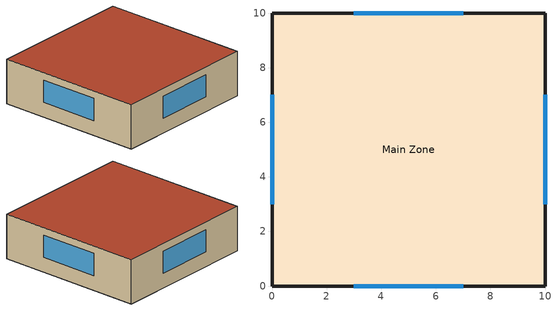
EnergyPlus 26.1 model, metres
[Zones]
Main Zone
 floor ground (Floor Construction): 0,0 10,0 10,10 0,10 z0
 wall outside (External Wall Construction): 10,0 0,0 0,10 10,10 10,0 z0:3
 window (Window Construction): 3,0 7,0 / 7,10 3,10 / 10,3 10,7 / 0,7 0,3 z1:2.5
 roof outside (Roof Construction): 0,0 10,0 10,10 0,10 z3
[Building]
UAE Dubai Baseline: 0, Suburbs, 0.04, 0.4, FullExteriorWithReflections, 25
[Site:Location]
Dubai World Central: 24.896, 55.161, 4, 5
[Site:GroundTemperature:BuildingSurface]
24, 24, 25, 27, 30, 32, 33, 33, 32, 30, 27, 25
[Material]
External Wall Material: MediumRough, 0.2, 1.4, 2200, 900, 0.9, 0.7, 0.7
Roof Material: MediumRough, 0.18, 1.4, 2200, 900, 0.9, 0.7, 0.7
Floor Material: MediumRough, 0.15, 1.4, 2200, 900, 0.9, 0.7, 0.7
[WindowMaterial:SimpleGlazingSystem]
Double Glazing: 2.7, 0.4, 0.3
[Construction]
External Wall Construction: External Wall Material
Roof Construction: Roof Material
Floor Construction: Floor Material
Window Construction: Double Glazing
[Zone]
Main Zone: 0, 0, 0, 0, 1, 1, 3, 300
[People]
Main Zone Occupants: Main Zone, Occupancy Schedule, People, 10, , 0.3, 0.5
[Lights]
Main Zone Lights: Main Zone, Lighting Schedule, LightingLevel, 800, , 0.42, 0.18, 1
[ElectricEquipment]
Main Zone Equipment: Main Zone, Equipment Schedule, EquipmentLevel, 1000, , 0.3, 0, General
[ZoneInfiltration:DesignFlowRate]
Main Zone Infiltration: Main Zone, Infiltration Schedule, Flow/Zone, 0.0003, , , , 0
[ThermostatSetpoint:DualSetpoint]
Main Zone Dual Setpoint: Heating Setpoint Schedule, Cooling Setpoint Schedule
[ZoneControl:Thermostat]
Main Zone Thermostat: Main Zone, Thermostat Control Schedule, DualSetpoint, Main Zone Dual Setpoint
Main Zone PTAC Thermostat: Main Zone PTAC, HVACTemplate-Always 4, Main Zone Dual SP Control
[DesignSpecification:OutdoorAir]
SZ DSOA Main Zone PTAC: Outdoor Air Method=Flow/Person; Outdoor Air Flow per Person {m3/s}=0.00944; Outdoor Air Flow per Zone Floor Area {m3/s-m2}=0; Outdoor Air Flow per Zone {m3/s}=0
[Sizing:Zone]
Main Zone PTAC: Zone Cooling Design Supply Air Temperature Input Method=SupplyAirTemperature; Zone Cooling Design Supply Air Temperature {C}=14; Zone Cooling Design Supply Air Temperature Difference {delta C}=11.11; Zone Heating Design Supply Air Temperature Input Method=SupplyAirTemperature; Zone Heating Design Supply Air Temperature {C}=50; Zone Cooling Design Supply Air Humidity Ratio {kg-H20/kg-air}=0.008; Zone Heating Design Supply Air Humidity Ratio {kg-H2O/kg-air}=0.008; Design Specification Outdoor Air Object=SZ DSOA Main Zone PTAC; Cooling Design Air Flow Method=Flow/Zone; Cooling Design Air Flow Rate {m3/s}=HVAC Availability Schedule; Cooling Minimum Air Flow Fraction=0; Heating Design Air Flow Method=DesignDay; Heating Design Air Flow Rate {m3/s}=0; Heating Maximum Air Flow Fraction=0; Design Specification Zone Air Distribution Object=SZ DSZAD Main Zone PTAC
[DesignSpecification:ZoneAirDistribution]
SZ DSZAD Main Zone PTAC: Zone Air Distribution Effectiveness in Cooling Mode=1; Zone Air Distribution Effectiveness in Heating Mode=1
[Zone equipment]
Main Zone PTAC: Main Zone PTAC PTAC
[ZoneHVAC:PackagedTerminalAirConditioner]
Main Zone PTAC PTAC: Cooling Supply Air Flow Rate {m3/s}=autosize; Heating Supply Air Flow Rate {m3/s}=autosize; Cooling Outdoor Air Flow Rate {m3/s}=autosize; Heating Outdoor Air Flow Rate {m3/s}=autosize; No Load Outdoor Air Flow Rate {m3/s}=autosize; Supply Air Fan=Main Zone PTAC PTAC Supply Fan; Heating Coil=Main Zone PTAC PTAC Heating Coil; Cooling Coil=Main Zone PTAC PTAC Cooling Coil; Fan Placement=DrawThrough; Supply Air Fan Operating Mode Schedule=HVACTemplate-Always 0
[Fan:OnOff]
Main Zone PTAC PTAC Supply Fan: Availability Schedule=HVACTemplate-Always 1; Fan Efficiency=0.7; Pressure Rise {Pa}=75; Maximum Flow Rate {m3/s}=autosize; Motor Efficiency=0.9; Motor in Airstream Fraction=1
[Coil:Cooling:DX:SingleSpeed]
Main Zone PTAC PTAC Cooling Coil: Gross Rated Total Cooling Capacity {W}=autosize; Gross Rated Sensible Heat Ratio=autosize; Rated COP=3; Rated Air Volume Flow Rate {m3/s}=autosize; Total Cooling Capacity Modifier Curve (function of temperature)=Main Zone PTAC PTAC Cooling Coil Cap-FT; Total Cooling Capacity Modifier Curve (function of flow fraction)=Main Zone PTAC PTAC Cooling Coil Cap-FF; Energy Input Ratio Modifier Curve (function of temperature)=Main Zone PTAC PTAC Cooling Coil EIR-FT; Energy Input Ratio Modifier Curve (function of flow fraction)=Main Zone PTAC PTAC Cooling Coil EIR-FF; Part Load Fraction Correlation (function of part load ratio)=Main Zone PTAC PTAC Cooling Coil Coil PLF; Nominal Time for Condensate Removal to Begin=0; Ratio of Initial Moisture Evaporation Rate and Steady State Latent Capacity=0; Maximum Cycling Rate=0; Latent Capacity Time Constant=0; Condenser Type=AirCooled; Evaporative Condenser Effectiveness=0; Evaporative Condenser Pump Rated Power Consumption=0; Crankcase Heater Capacity=0; Maximum Outdoor Dry-Bulb Temperature for Crankcase Heater Operation=10
[Coil:Heating:Electric]
Main Zone PTAC PTAC Heating Coil: Efficiency=1; Nominal Capacity of the Coil {W}=autosize
[Schedule:Compact]
Occupancy Schedule: Fraction, Through: 12/31, For: Weekdays, Until: 08:00, 0, Until: 09:00, 0.5, Until: 18:00, 1, Until: 19:00, 0.5, Until: 24:00, 0, For: Weekends, Until: 24:00, 0
Lighting Schedule; Equipment Schedule: Fraction, Through: 12/31, For: Weekdays, Until: 08:00, 0.1, Until: 09:00, 0.5, Until: 18:00, 1, Until: 19:00, 0.5, Until: 24:00, 0.1, For: Weekends, Until: 24:00, 0.1
Heating Setpoint Schedule: Temperature, Through: 12/31, For: AllDays, Until: 24:00, 20
Cooling Setpoint Schedule: Temperature, Through: 12/31, For: AllDays, Until: 24:00, 24
Thermostat Control Schedule: Control Type, Through: 12/31, For: AllDays, Until: 24:00, 4
HVACTemplate-Always 4: Through: 12/31, For: AllDays, Until: 24:00, 4
HVACTemplate-Always 0: Through: 12/31, For: AllDays, Until: 24:00, 0
HVACTemplate-Always 1: Through: 12/31, For: AllDays, Until: 24:00, 1
[Schedule:Constant]
Infiltration Schedule; HVAC Availability Schedule: Fraction, 1
[Curve:Biquadratic] Minimum Value of x=12.77778; Maximum Value of x=23.88889; Minimum Value of y=18; Maximum Value of y=46.11111
Name | Coefficient1 Constant | Coefficient2 x | Coefficient3 x**2 | Coefficient4 y | Coefficient5 y**2 | Coefficient6 x*y
Main Zone PTAC PTAC Cooling Coil Cap-FT | 0.942588 | 0.00954335 | 0.00068377 | -0.0110427 | 5.249e-06 | -9.72e-06
Main Zone PTAC PTAC Cooling Coil EIR-FT | 0.342414 | 0.034885 | -0.0006237 | 0.00497722 | 0.000437951 | -0.000728028
[Curve:Quadratic]
Name | Coefficient1 Constant | Coefficient2 x | Coefficient3 x**2 | Minimum Value of x | Maximum Value of x
Main Zone PTAC PTAC Cooling Coil Cap-FF | 0.8 | 0.2 | 0 | 0.5 | 1.5
Main Zone PTAC PTAC Cooling Coil EIR-FF | 1.1552 | -0.1808 | 0.0256 | 0.5 | 1.5
Main Zone PTAC PTAC Cooling Coil Coil PLF | 0.85 | 0.15 | 0 | 0 | 1
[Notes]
UAE DUBAI HVAC BASELINE MODEL
Dubai World Central / Al Maktoum International Airport
ARE_DU_Dubai.World.Central.Intl.AP-Maktoum.Intl.AP.411945_TMYx.2007-2021.epw
Single zone
100 m2 floor area
300 m3 approximate volume
Packaged Terminal Air Conditioner
Electric heating
Cooling thermostat:
Designed as a baseline for later:
PPO / DQN HVAC optimisation
SIMULATION CONTROL
The EPW file supplied with -w is the actual weather source.
GROUND TEMPERATURE
GLOBAL GEOMETRY
